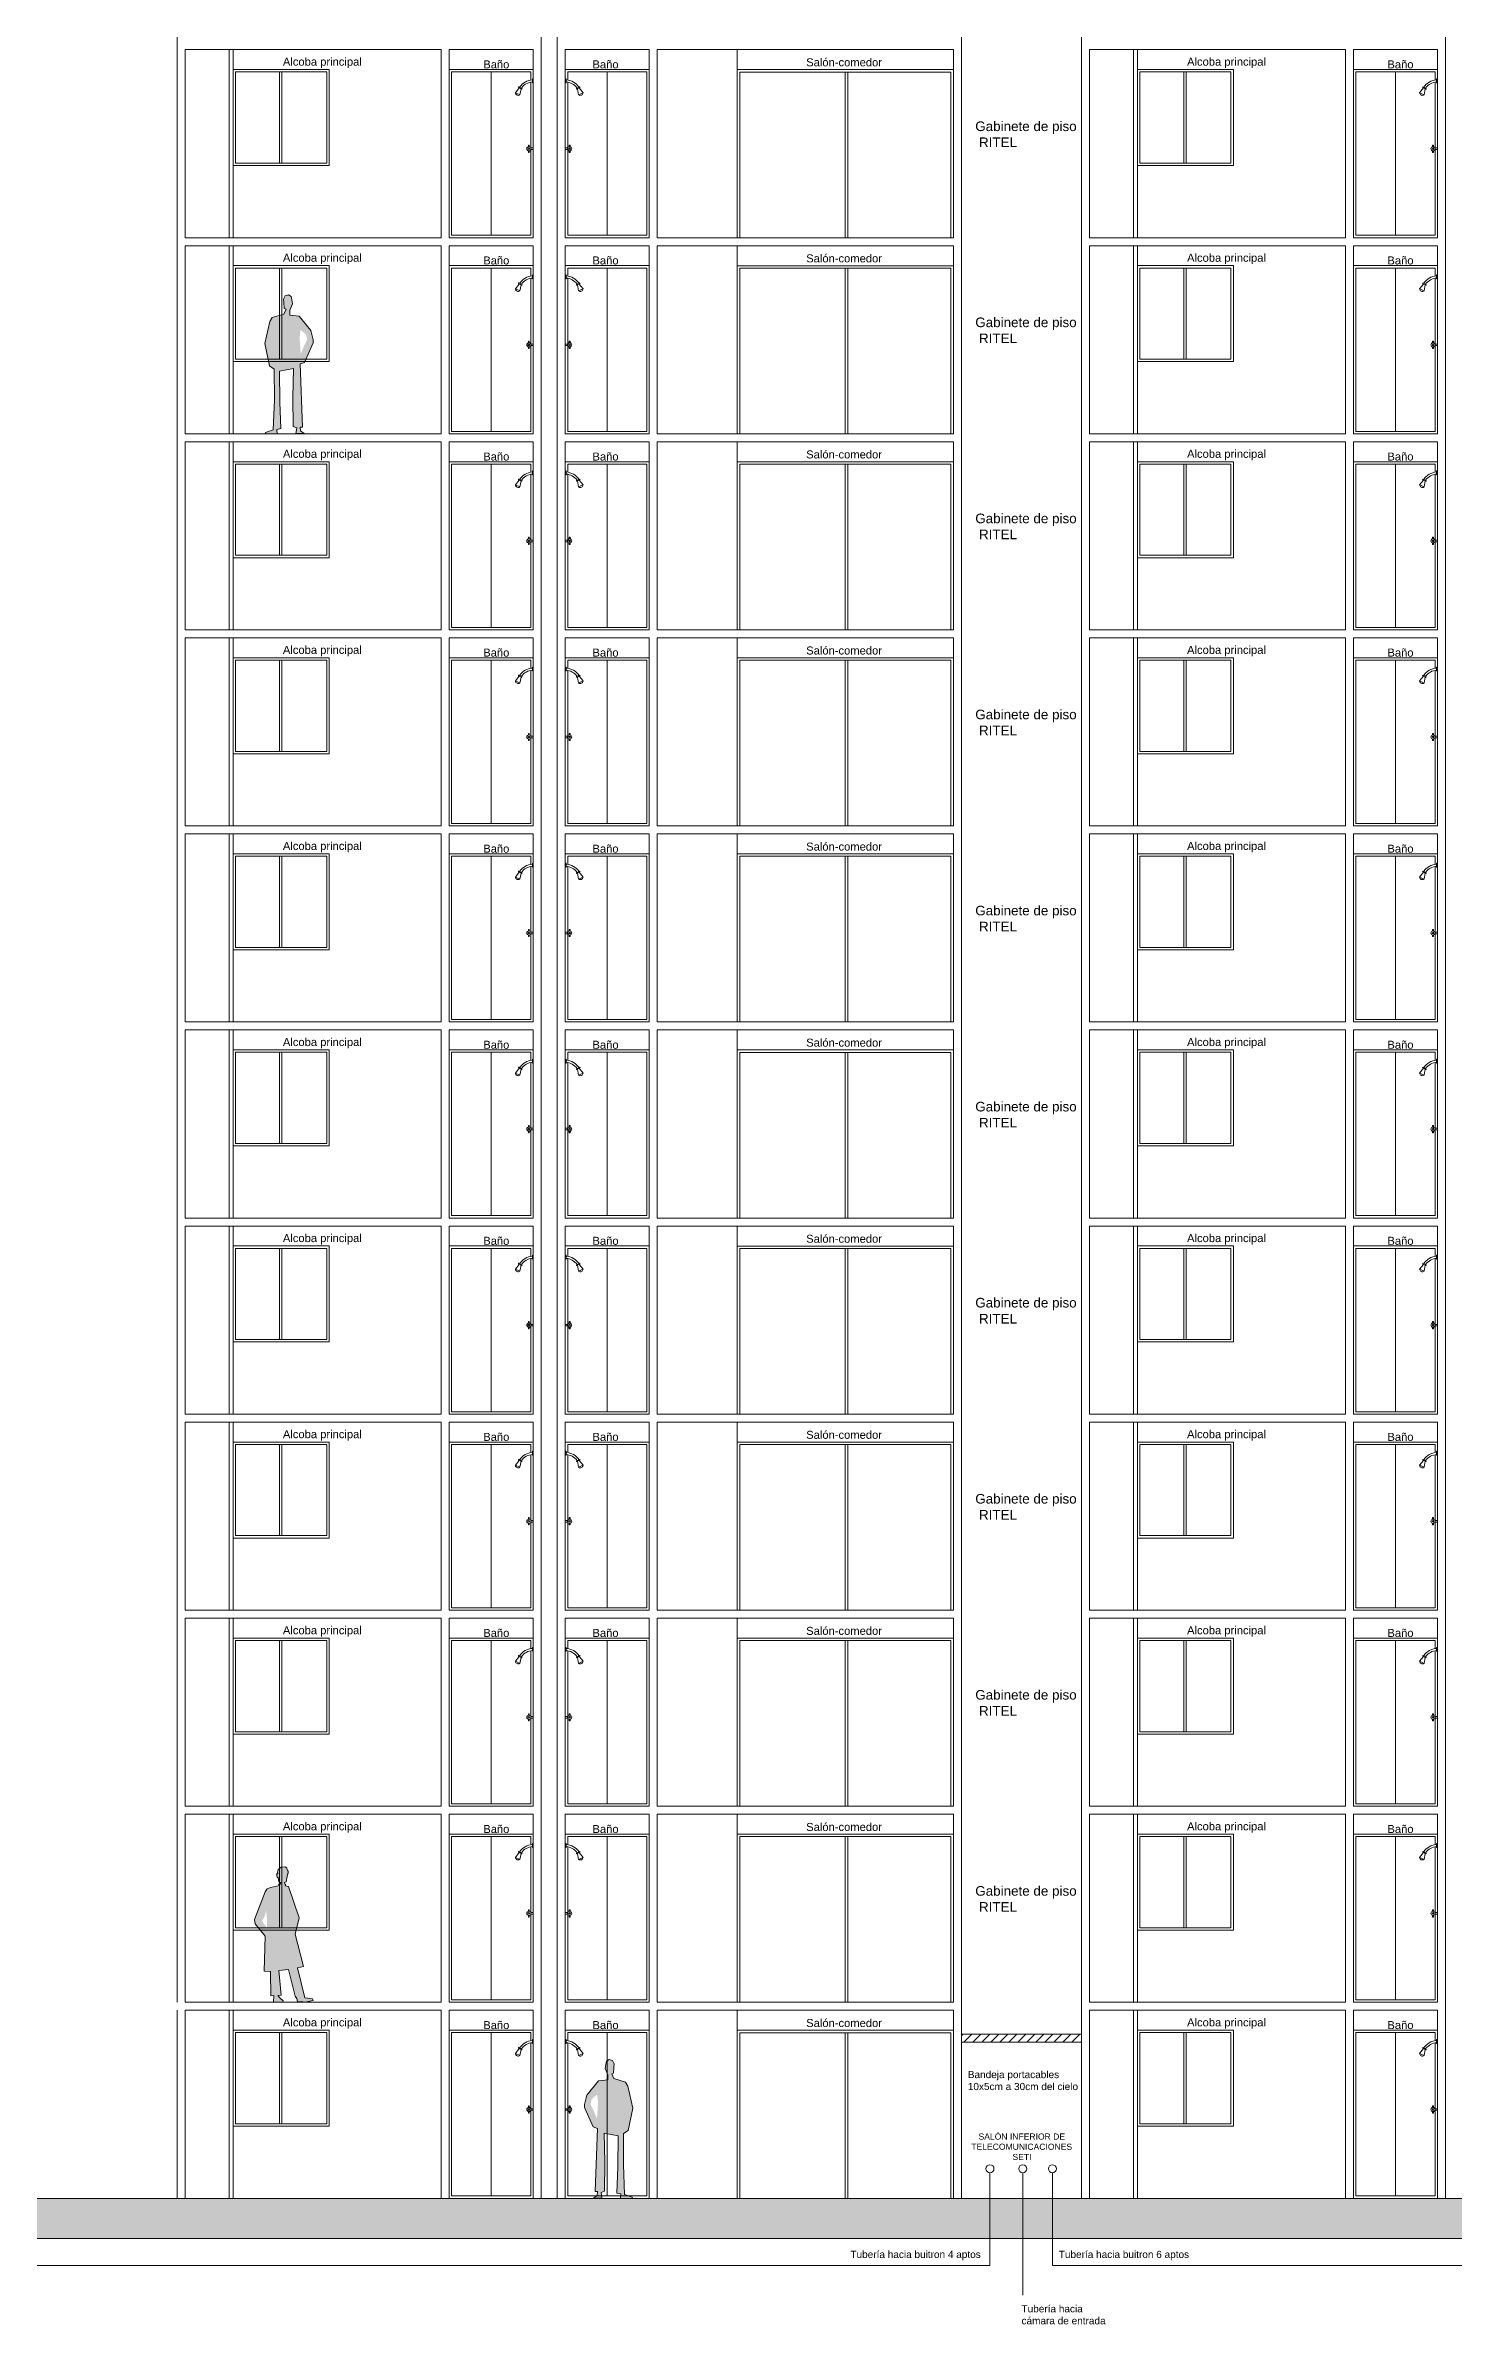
# Model space of a CAD drawing. Header units: metres. Extents: x 0 to 570, y -16 to 122.
# Drawn here: x 228.65 to 246.25, y -3.39 to 25.08 of the extents above; entities that cross this region are included whole.
import ezdxf

# ---------------------------------------------------------------- set-up
doc = ezdxf.new("R2010")
doc.units = ezdxf.units.M
doc.linetypes.add('ACAD_ISO02W100', pattern=[15, 12, -3])
for name, color, linetype, lineweight in [('ARQ-HATCH', 7, 'Continuous', 9), ('PRIMER PLANO', 252, 'Continuous', 9), ('PUERTAS Y VENTANAS EN FACHADA', 252, 'Continuous', 9), ('RITEL CANALIZACION EXTERNA Y ENLACE', 160, 'Continuous', 13), ('RITEL RED INTERNA', 1, 'Continuous', 13), ('SEGUNDO PLANO', 252, 'Continuous', 9)]:
    doc.layers.add(name, color=color, linetype=linetype, lineweight=lineweight)
doc.layers.add('ARQ-PROYECCIONES', color=252, linetype='ACAD_ISO02W100')
doc.layers.add('ARQ-TEXTO', color=7, linetype='Continuous')
doc.styles.get("Standard").update_dxf_attribs({"font": 'arial.ttf'})

# ---------------------------------------------------------------- blocks, each defined once
blk = doc.blocks.new('ducha')
at = {"layer": 'PRIMER PLANO', "linetype": 'ByBlock'}
for p, q in [((312.201, 158.912), (312.211, 158.912)), ((312.201, 158.863), (312.201, 158.912)), ((311.988, 158.738), (312.036, 158.798)), ((312.044, 158.712), (311.988, 158.738)), ((312.027, 158.802), (312.068, 158.783)), ((312.031, 158.811), (312.072, 158.792)), ((312.059, 158.787), (312.044, 158.712)), ((312.201, 158.863), (312.211, 158.863)), ((312.161, 158.083), (312.151, 158.083)), ((312.151, 158.063), (312.151, 158.083)), ((312.161, 158.063), (312.161, 158.083)), ((312.18, 158.048), (312.211, 158.048)), ((312.151, 158.012), (312.151, 157.993)), ((312.161, 157.993), (312.151, 157.993)), ((312.161, 158.012), (312.161, 157.993)), ((312.18, 158.028), (312.211, 158.028))]:
    blk.add_line(p, q, dxfattribs=at)
for radius in [0.026, 0.01]:
    blk.add_circle((312.156, 158.038), radius, dxfattribs=at)
for centre, radius, start, end in [((312.216, 158.686), 0.214, 94.1758, 145.6108), ((312.025, 158.743), 0.0375, 188.871, 301.7753), ((312.286, 158.683), 0.286, 153.3163, 155.3231), ((312.214, 158.687), 0.186, 93.9088, 144.0367), ((312.286, 158.683), 0.241, 152.9407, 155.3231)]:
    blk.add_arc(centre, radius, start, end, dxfattribs=at)
at = {"layer": 'PUERTAS Y VENTANAS EN FACHADA'}
for points in [[(311.161, 159.028), (312.211, 159.028)], [(311.191, 158.998), (312.181, 158.998)], [(311.191, 158.998), (311.191, 156.957)], [(311.686, 158.998), (311.686, 156.957)], [(312.181, 158.998), (312.181, 158.897)], [(312.181, 158.87), (312.181, 156.957)], [(311.191, 156.957), (312.181, 156.957)]]:
    blk.add_lwpolyline(points, dxfattribs=at)
blk = doc.blocks.new('VENTANAS HABITACIONES ALZADO')
at = {"layer": 'PUERTAS Y VENTANAS EN FACHADA'}
for p, q in [((153.567, 29.086), (153.567, 27.946)), ((153.597, 27.946), (153.597, 29.086))]:
    blk.add_line(p, q, dxfattribs=at)
at = {"layer": 'PUERTAS Y VENTANAS EN FACHADA', "linetype": 'ByBlock'}
blk.add_line((154.188, 27.916), (152.988, 27.916), dxfattribs=at)
at = {"layer": 'PUERTAS Y VENTANAS EN FACHADA'}
for points in [[(152.988, 29.116), (154.188, 29.116)], [(152.988, 27.916), (152.988, 29.116)], [(153.018, 29.086), (154.158, 29.086)], [(153.018, 29.086), (153.018, 27.946)], [(154.158, 29.086), (154.158, 27.946)], [(154.188, 29.116), (154.188, 27.916)], [(154.188, 27.916), (152.988, 27.916)], [(154.158, 27.946), (153.018, 27.946)]]:
    blk.add_lwpolyline(points, dxfattribs=at)
blk = doc.blocks.new('ventanal completo')
at = {"layer": 'PUERTAS Y VENTANAS EN FACHADA'}
for p, q in [((188.107, 17.773), (190.807, 17.773)), ((189.457, 17.743), (189.457, 15.673)), ((189.487, 15.673), (189.487, 17.743))]:
    blk.add_line(p, q, dxfattribs=at)
for points in [[(188.137, 15.673), (188.137, 17.743), (190.777, 17.743), (190.777, 15.673)], [(189.487, 15.673), (189.457, 15.673)]]:
    blk.add_lwpolyline(points, dxfattribs=at)

msp = doc.modelspace()

# ---------------------------------------------------------------- hatches: boundary and pattern name
at = {"layer": 'ARQ-HATCH'}
h = msp.add_hatch(color=256, dxfattribs=at)
h.dxf.hatch_style = 1
h.paths.add_polyline_path([(231.457, 21.635), (231.484, 21.687), (231.631, 21.729), (231.658, 21.788), (231.634, 21.798), (231.63, 21.874), (231.627, 21.916), (231.647, 21.958), (231.689, 21.968), (231.723, 21.947), (231.727, 21.93), (231.738, 21.855), (231.706, 21.777), (231.704, 21.714), (231.821, 21.701), (231.967, 21.524), (231.998, 21.406), (231.998, 21.368), (231.89, 21.125), (231.835, 21.108), (231.864, 20.317), (231.835, 20.317), (231.84, 20.269), (231.884, 20.235), (231.781, 20.235), (231.791, 20.308), (231.747, 20.322), (231.745, 20.684), (231.752, 21.047), (231.578, 21.014), (231.582, 20.629), (231.592, 20.298), (231.543, 20.288), (231.547, 20.233), (231.397, 20.235), (231.401, 20.247), (231.499, 20.283), (231.512, 20.657), (231.509, 21.042), (231.453, 21.083), (231.394, 21.361)])
h.paths.add_polyline_path([(231.827, 21.437), (231.842, 21.229), (231.884, 21.33), (231.922, 21.409), (231.908, 21.475), (231.841, 21.529)], flags=16)
h = msp.add_hatch(color=256, dxfattribs=at)
h.dxf.hatch_style = 1
h.paths.add_polyline_path([(231.878, 1.079), (231.8, 1.064), (231.895, 0.688), (231.987, 0.675), (231.998, 0.656), (231.893, 0.633), (231.856, 0.645), (231.803, 0.637), (231.792, 0.682), (231.773, 0.708), (231.691, 1.045), (231.568, 1.03), (231.597, 0.723), (231.556, 0.719), (231.582, 0.689), (231.624, 0.652), (231.62, 0.634), (231.523, 0.634), (231.5, 0.634), (231.504, 0.719), (231.47, 0.716), (231.463, 1.019), (231.384, 1.023), (231.399, 1.46), (231.272, 1.614), (231.264, 1.666), (231.399, 2.014), (231.421, 2.052), (231.462, 2.068), (231.577, 2.091), (231.564, 2.111), (231.59, 2.111), (231.593, 2.13), (231.57, 2.14), (231.56, 2.192), (231.547, 2.192), (231.544, 2.222), (231.541, 2.238), (231.554, 2.238), (231.55, 2.261), (231.56, 2.291), (231.596, 2.32), (231.652, 2.326), (231.66, 2.319), (231.668, 2.31), (231.676, 2.274), (231.683, 2.274), (231.686, 2.248), (231.679, 2.244), (231.672, 2.204), (231.661, 2.14), (231.64, 2.129), (231.642, 2.113), (231.651, 2.107), (231.653, 2.09), (231.688, 2.081), (231.822, 1.689), (231.773, 1.483)])
h.paths.add_polyline_path([(231.418, 1.564), (231.421, 1.665), (231.41, 1.777), (231.391, 1.706), (231.358, 1.65)], flags=16)
h = msp.add_hatch(color=256, dxfattribs=at)
h.dxf.hatch_style = 1
h.paths.add_polyline_path([(235.929, -0.415), (235.901, -0.363), (235.755, -0.321), (235.728, -0.262), (235.752, -0.252), (235.756, -0.176), (235.759, -0.134), (235.738, -0.092), (235.696, -0.082), (235.663, -0.103), (235.658, -0.12), (235.648, -0.195), (235.679, -0.273), (235.682, -0.336), (235.565, -0.349), (235.419, -0.526), (235.388, -0.644), (235.388, -0.682), (235.495, -0.925), (235.551, -0.942), (235.522, -1.733), (235.551, -1.733), (235.546, -1.781), (235.502, -1.815), (235.604, -1.815), (235.595, -1.742), (235.638, -1.728), (235.641, -1.366), (235.634, -1.003), (235.808, -1.036), (235.804, -1.421), (235.794, -1.752), (235.843, -1.762), (235.838, -1.817), (235.989, -1.815), (235.985, -1.803), (235.887, -1.767), (235.874, -1.393), (235.877, -1.008), (235.933, -0.967), (235.992, -0.689)])
h.paths.add_polyline_path([(235.559, -0.613), (235.544, -0.821), (235.502, -0.72), (235.464, -0.641), (235.478, -0.575), (235.545, -0.521)], flags=16)
at = {"layer": 'PRIMER PLANO'}
h = msp.add_hatch(color=256, dxfattribs=at)
h.dxf.hatch_style = 1
h.paths.add_polyline_path([(199.486, -1.817), (199.486, -2.317), (269.298, -2.317), (269.298, -1.817)])
at = {"layer": 'RITEL CANALIZACION EXTERNA Y ENLACE'}
h = msp.add_hatch(dxfattribs=at)
h.set_pattern_fill('LINE', color=256, scale=0.025, angle=45, style=0)
h.paths.add_polyline_path([(241.598, 0.233), (240.098, 0.233), (240.098, 0.133), (241.598, 0.133)])

# ---------------------------------------------------------------- linework, layer by layer
at = {"layer": 'PRIMER PLANO'}
for points in [[(230.298, 0.633), (230.298, 47.483), (230.298, 48.183), (230.398, 48.183), (230.398, 47.483), (234.748, 47.483), (234.748, 47.783), (234.848, 47.783), (234.848, -1.817)], [(239.998, 48.083), (239.998, 48.083), (239.998, 47.783), (239.998, 47.483), (235.148, 47.483), (235.148, 48.183), (234.748, 48.183), (234.748, 48.083), (235.048, 48.083), (235.048, -1.817), (235.148, -1.817), (235.148, 0.533), (236.198, 0.533), (236.198, -1.817), (236.298, -1.817), (236.298, 0.533), (239.998, 0.533), (239.998, -1.817), (240.098, -1.817), (240.098, 48.083), (240.098, 48.083)], [(239.998, 48.083), (239.998, 48.183), (241.698, 48.183), (241.698, 47.483), (246.048, 47.483), (246.048, 47.783), (246.048, 47.783), (246.148, 47.783), (246.148, 47.783), (246.148, -1.817), (246.048, -1.817), (246.048, 0.533), (244.998, 0.533), (244.998, -1.817), (244.898, -1.817), (244.898, 0.533), (241.698, 0.533), (241.698, -1.817), (241.598, -1.817), (241.598, 48.083), (240.098, 48.083)], [(230.948, 25.033), (230.948, 22.683)], [(230.998, 25.033), (230.998, 22.683)], [(242.248, 25.033), (242.248, 22.683)], [(242.298, 25.033), (242.298, 22.683)], [(230.948, 22.583), (230.948, 20.233)], [(230.998, 22.583), (230.998, 20.233)], [(242.248, 22.583), (242.248, 20.233)], [(242.298, 22.583), (242.298, 20.233)], [(230.948, 20.133), (230.948, 17.783)], [(230.998, 20.133), (230.998, 17.783)], [(242.248, 20.133), (242.248, 17.783)], [(242.298, 20.133), (242.298, 17.783)], [(230.948, 17.683), (230.948, 15.333)], [(230.998, 17.683), (230.998, 15.333)], [(242.248, 17.683), (242.248, 15.333)], [(242.298, 17.683), (242.298, 15.333)], [(230.948, 15.233), (230.948, 12.883)], [(230.998, 15.233), (230.998, 12.883)], [(242.248, 15.233), (242.248, 12.883)], [(242.298, 15.233), (242.298, 12.883)], [(230.948, 12.783), (230.948, 10.433)], [(230.998, 12.783), (230.998, 10.433)], [(242.248, 12.783), (242.248, 10.433)], [(242.298, 12.783), (242.298, 10.433)], [(230.948, 10.333), (230.948, 7.983)], [(230.998, 10.333), (230.998, 7.983)], [(242.248, 10.333), (242.248, 7.983)], [(242.298, 10.333), (242.298, 7.983)], [(230.948, 7.883), (230.948, 5.533)], [(230.998, 7.883), (230.998, 5.533)], [(242.248, 7.883), (242.248, 5.533)], [(242.298, 7.883), (242.298, 5.533)], [(230.948, 5.433), (230.948, 3.083)], [(230.998, 5.433), (230.998, 3.083)], [(242.248, 5.433), (242.248, 3.083)], [(242.298, 5.433), (242.298, 3.083)], [(230.948, 2.983), (230.948, 0.633)], [(230.998, 2.983), (230.998, 0.633)], [(242.248, 2.983), (242.248, 0.633)], [(242.298, 2.983), (242.298, 0.633)], [(234.848, -1.817), (234.748, -1.817), (234.748, 0.533), (233.698, 0.533), (233.698, -1.817), (233.598, -1.817), (233.598, 0.533), (230.398, 0.533), (230.398, -1.817), (230.298, -1.817), (230.298, 0.533)], [(230.948, 0.533), (230.948, -1.817)], [(230.998, 0.533), (230.998, -1.817)], [(242.248, 0.533), (242.248, -1.817)], [(242.298, 0.533), (242.298, -1.817)], [(199.486, -2.317), (269.298, -2.317), (269.298, -1.817), (199.486, -1.817), (199.486, -2.317)]]:
    msp.add_lwpolyline(points, dxfattribs=at)
for points in [[(233.598, 22.683), (233.598, 25.033), (230.398, 25.033), (230.398, 22.683)], [(233.698, 25.033), (233.698, 22.683), (234.748, 22.683), (234.748, 25.033)], [(236.198, 25.033), (235.148, 25.033), (235.148, 22.683), (236.198, 22.683)], [(239.998, 25.033), (236.298, 25.033), (236.298, 22.683), (239.998, 22.683)], [(241.698, 25.033), (244.898, 25.033), (244.898, 22.683), (241.698, 22.683)], [(244.998, 25.033), (246.048, 25.033), (246.048, 22.683), (244.998, 22.683)], [(233.598, 20.233), (233.598, 22.583), (230.398, 22.583), (230.398, 20.233)], [(233.698, 22.583), (233.698, 20.233), (234.748, 20.233), (234.748, 22.583)], [(236.198, 22.583), (235.148, 22.583), (235.148, 20.233), (236.198, 20.233)], [(239.998, 22.583), (236.298, 22.583), (236.298, 20.233), (239.998, 20.233)], [(241.698, 22.583), (244.898, 22.583), (244.898, 20.233), (241.698, 20.233)], [(244.998, 22.583), (246.048, 22.583), (246.048, 20.233), (244.998, 20.233)], [(231.689, 21.968), (231.647, 21.958), (231.627, 21.916), (231.63, 21.874), (231.634, 21.798), (231.658, 21.788), (231.631, 21.729), (231.484, 21.687), (231.457, 21.635), (231.394, 21.361), (231.453, 21.083), (231.509, 21.042), (231.512, 20.657), (231.499, 20.283), (231.401, 20.247), (231.397, 20.235), (231.547, 20.233), (231.543, 20.288), (231.592, 20.298), (231.582, 20.629), (231.578, 21.014), (231.752, 21.047), (231.745, 20.684), (231.747, 20.322), (231.791, 20.308), (231.781, 20.235), (231.884, 20.235), (231.84, 20.269), (231.835, 20.317), (231.864, 20.317), (231.835, 21.108), (231.89, 21.125), (231.998, 21.368), (231.998, 21.406), (231.967, 21.524), (231.821, 21.701), (231.704, 21.714), (231.706, 21.777), (231.738, 21.855), (231.727, 21.93), (231.723, 21.947)], [(233.598, 17.783), (233.598, 20.133), (230.398, 20.133), (230.398, 17.783)], [(233.698, 20.133), (233.698, 17.783), (234.748, 17.783), (234.748, 20.133)], [(236.198, 20.133), (235.148, 20.133), (235.148, 17.783), (236.198, 17.783)], [(239.998, 20.133), (236.298, 20.133), (236.298, 17.783), (239.998, 17.783)], [(241.698, 20.133), (244.898, 20.133), (244.898, 17.783), (241.698, 17.783)], [(244.998, 20.133), (246.048, 20.133), (246.048, 17.783), (244.998, 17.783)], [(233.598, 17.683), (230.398, 17.683), (230.398, 15.333), (233.598, 15.333)], [(233.698, 17.683), (233.698, 15.333), (234.748, 15.333), (234.748, 17.683)], [(236.198, 17.683), (235.148, 17.683), (235.148, 15.333), (236.198, 15.333)], [(239.998, 17.683), (236.298, 17.683), (236.298, 15.333), (239.998, 15.333)], [(241.698, 17.683), (244.898, 17.683), (244.898, 15.333), (241.698, 15.333)], [(244.998, 17.683), (246.048, 17.683), (246.048, 15.333), (244.998, 15.333)], [(233.598, 12.883), (233.598, 15.233), (230.398, 15.233), (230.398, 12.883)], [(233.698, 15.233), (233.698, 12.883), (234.748, 12.883), (234.748, 15.233)], [(236.198, 15.233), (235.148, 15.233), (235.148, 12.883), (236.198, 12.883)], [(239.998, 15.233), (236.298, 15.233), (236.298, 12.883), (239.998, 12.883)], [(241.698, 15.233), (244.898, 15.233), (244.898, 12.883), (241.698, 12.883)], [(244.998, 15.233), (246.048, 15.233), (246.048, 12.883), (244.998, 12.883)], [(233.598, 10.433), (233.598, 12.783), (230.398, 12.783), (230.398, 10.433)], [(233.698, 12.783), (233.698, 10.433), (234.748, 10.433), (234.748, 12.783)], [(236.198, 12.783), (235.148, 12.783), (235.148, 10.433), (236.198, 10.433)], [(239.998, 12.783), (236.298, 12.783), (236.298, 10.433), (239.998, 10.433)], [(241.698, 12.783), (244.898, 12.783), (244.898, 10.433), (241.698, 10.433)], [(244.998, 12.783), (246.048, 12.783), (246.048, 10.433), (244.998, 10.433)], [(233.598, 7.983), (233.598, 10.333), (230.398, 10.333), (230.398, 7.983)], [(233.698, 10.333), (233.698, 7.983), (234.748, 7.983), (234.748, 10.333)], [(236.198, 10.333), (235.148, 10.333), (235.148, 7.983), (236.198, 7.983)], [(239.998, 10.333), (236.298, 10.333), (236.298, 7.983), (239.998, 7.983)], [(241.698, 10.333), (244.898, 10.333), (244.898, 7.983), (241.698, 7.983)], [(244.998, 10.333), (246.048, 10.333), (246.048, 7.983), (244.998, 7.983)], [(233.598, 5.533), (233.598, 7.883), (230.398, 7.883), (230.398, 5.533)], [(233.698, 7.883), (233.698, 5.533), (234.748, 5.533), (234.748, 7.883)], [(236.198, 7.883), (235.148, 7.883), (235.148, 5.533), (236.198, 5.533)], [(239.998, 7.883), (236.298, 7.883), (236.298, 5.533), (239.998, 5.533)], [(241.698, 7.883), (244.898, 7.883), (244.898, 5.533), (241.698, 5.533)], [(244.998, 7.883), (246.048, 7.883), (246.048, 5.533), (244.998, 5.533)], [(233.598, 3.083), (233.598, 5.433), (230.398, 5.433), (230.398, 3.083)], [(233.698, 5.433), (233.698, 3.083), (234.748, 3.083), (234.748, 5.433)], [(236.198, 5.433), (235.148, 5.433), (235.148, 3.083), (236.198, 3.083)], [(239.998, 5.433), (236.298, 5.433), (236.298, 3.083), (239.998, 3.083)], [(241.698, 5.433), (244.898, 5.433), (244.898, 3.083), (241.698, 3.083)], [(244.998, 5.433), (246.048, 5.433), (246.048, 3.083), (244.998, 3.083)], [(233.598, 2.983), (230.398, 2.983), (230.398, 0.633), (233.598, 0.633)], [(233.698, 2.983), (233.698, 0.633), (234.748, 0.633), (234.748, 2.983)], [(236.198, 2.983), (235.148, 2.983), (235.148, 0.633), (236.198, 0.633)], [(239.998, 2.983), (236.298, 2.983), (236.298, 0.633), (239.998, 0.633)], [(241.698, 2.983), (244.898, 2.983), (244.898, 0.633), (241.698, 0.633)], [(244.998, 2.983), (246.048, 2.983), (246.048, 0.633), (244.998, 0.633)], [(231.556, 0.719), (231.597, 0.723), (231.568, 1.03), (231.691, 1.045), (231.773, 0.708), (231.792, 0.682), (231.803, 0.637), (231.856, 0.645), (231.893, 0.633), (231.998, 0.656), (231.987, 0.675), (231.895, 0.688), (231.8, 1.064), (231.878, 1.079), (231.773, 1.483), (231.822, 1.689), (231.688, 2.081), (231.653, 2.09), (231.651, 2.107), (231.642, 2.113), (231.64, 2.129), (231.661, 2.14), (231.672, 2.204), (231.679, 2.244), (231.686, 2.248), (231.683, 2.274), (231.676, 2.274), (231.668, 2.31), (231.66, 2.319), (231.652, 2.326), (231.596, 2.32), (231.56, 2.291), (231.55, 2.261), (231.554, 2.238), (231.541, 2.238), (231.544, 2.222), (231.547, 2.192), (231.56, 2.192), (231.57, 2.14), (231.593, 2.13), (231.59, 2.111), (231.564, 2.111), (231.577, 2.091), (231.462, 2.068), (231.421, 2.052), (231.399, 2.014), (231.264, 1.666), (231.272, 1.614), (231.399, 1.46), (231.384, 1.023), (231.463, 1.019), (231.47, 0.716), (231.504, 0.719), (231.5, 0.634), (231.523, 0.634), (231.62, 0.634), (231.624, 0.652), (231.582, 0.689)], [(235.696, -0.082), (235.738, -0.092), (235.759, -0.134), (235.756, -0.176), (235.752, -0.252), (235.728, -0.262), (235.755, -0.321), (235.901, -0.363), (235.929, -0.415), (235.992, -0.689), (235.933, -0.967), (235.877, -1.008), (235.874, -1.393), (235.887, -1.767), (235.985, -1.803), (235.989, -1.815), (235.838, -1.817), (235.843, -1.762), (235.794, -1.752), (235.804, -1.421), (235.808, -1.036), (235.634, -1.003), (235.641, -1.366), (235.638, -1.728), (235.595, -1.742), (235.604, -1.815), (235.502, -1.815), (235.546, -1.781), (235.551, -1.733), (235.522, -1.733), (235.551, -0.942), (235.495, -0.925), (235.388, -0.682), (235.388, -0.644), (235.419, -0.526), (235.565, -0.349), (235.682, -0.336), (235.679, -0.273), (235.648, -0.195), (235.658, -0.12), (235.663, -0.103)], [(199.486, -2.317), (269.298, -2.317), (269.298, -1.817), (199.486, -1.817)]]:
    msp.add_lwpolyline(points, close=True, dxfattribs=at)
at = {"layer": 'RITEL CANALIZACION EXTERNA Y ENLACE'}
for points in [[(240.098, 0.233), (241.598, 0.233)], [(240.098, 0.133), (241.598, 0.133)]]:
    msp.add_lwpolyline(points, dxfattribs=at)
at = {"layer": 'RITEL RED INTERNA'}
for points in [[(240.456, -1.496), (240.456, -2.654), (211.206, -2.654)], [(240.866, -1.496), (240.866, -3.028)], [(241.236, -1.496), (241.236, -2.654), (256.021, -2.654)]]:
    msp.add_lwpolyline(points, dxfattribs=at)
for centre in [(240.456, -1.446), (240.866, -1.446), (241.236, -1.446)]:
    msp.add_circle(centre, 0.05, dxfattribs=at)
at = {"layer": 'SEGUNDO PLANO'}
for points in [[(237.298, 25.033), (237.298, 22.683)], [(237.298, 22.583), (237.298, 20.233)], [(237.298, 20.133), (237.298, 17.783)], [(237.298, 17.683), (237.298, 15.333)], [(237.298, 15.233), (237.298, 12.883)], [(237.298, 12.783), (237.298, 10.433)], [(237.298, 10.333), (237.298, 7.983)], [(237.298, 7.883), (237.298, 5.533)], [(237.298, 5.433), (237.298, 3.083)], [(237.298, 2.983), (237.298, 0.633)], [(237.298, 0.533), (237.298, -1.817)]]:
    msp.add_lwpolyline(points, dxfattribs=at)

# ---------------------------------------------------------------- block references
at = {"layer": 'ARQ-PROYECCIONES'}
for p in [(49.191, 7.01), (49.191, 4.56), (49.191, 2.11), (49.191, -0.34), (49.191, -2.79), (49.191, -5.24), (49.191, -7.69), (49.191, -10.14), (49.191, -12.59), (49.191, -15.04), (49.191, -17.49)]:
    msp.add_blockref('ventanal completo', p, dxfattribs=at)
at = {"layer": 'PRIMER PLANO'}
for p in [(78.01, -4.332), (89.31, -4.332), (78.01, -6.782), (89.31, -6.782), (78.01, -9.232), (89.31, -9.232), (78.01, -11.682), (89.31, -11.682), (78.01, -14.132), (89.31, -14.132), (78.01, -16.582), (89.31, -16.582), (78.01, -19.032), (89.31, -19.032), (78.01, -21.482), (89.31, -21.482), (78.01, -23.932), (89.31, -23.932), (78.01, -26.382), (89.31, -26.382), (78.01, -28.832), (89.31, -28.832)]:
    msp.add_blockref('VENTANAS HABITACIONES ALZADO', p, dxfattribs=at)
at = {"layer": 'PUERTAS Y VENTANAS EN FACHADA'}
for p in [(-77.463, -134.244), (-66.163, -134.244), (-77.463, -136.694), (-66.163, -136.694), (-77.463, -139.144), (-66.163, -139.144), (-77.463, -141.594), (-66.163, -141.594), (-77.463, -144.044), (-66.163, -144.044), (-77.463, -146.494), (-66.163, -146.494), (-77.463, -148.944), (-66.163, -148.944), (-77.463, -151.394), (-66.163, -151.394), (-77.463, -153.844), (-66.163, -153.844), (-77.463, -156.294), (-66.163, -156.294), (-77.463, -158.744), (-66.163, -158.744)]:
    msp.add_blockref('ducha', p, dxfattribs=at)
at = {"layer": 'PUERTAS Y VENTANAS EN FACHADA', "xscale": -1}
for p in [(547.359, -134.244), (547.359, -136.694), (547.359, -139.144), (547.359, -141.594), (547.359, -144.044), (547.359, -146.494), (547.359, -148.944), (547.359, -151.394), (547.359, -153.844), (547.359, -156.294), (547.359, -158.744)]:
    msp.add_blockref('ducha', p, dxfattribs=at)

# ---------------------------------------------------------------- texts
at = {"layer": 'ARQ-TEXTO'}
for s, width, gutter_width, insert, char_height, attachment_point in [('Alcoba principal', 2.45839, 12.5, (231.619, 24.802), 0.1, 7), ('Baño', 2.45839, 12.5, (234.123, 24.797), 0.1, 7), ('Baño', 2.45839, 12.5, (235.814, 24.797), 0.1, 9), ('Salón-comedor', 2.45839, 12.5, (238.159, 24.823), 0.1, 7), ('Alcoba principal', 2.45839, 12.5, (242.919, 24.802), 0.1, 7), ('Baño', 2.45839, 12.5, (245.423, 24.797), 0.1, 7), ('Gabinete de piso\\P RITEL{\\H1.80462x; }', 2.45839, 12.5, (240.272, 23.815), 0.12, 7), ('Alcoba principal', 2.45839, 12.5, (231.619, 22.352), 0.1, 7), ('Baño', 2.45839, 12.5, (234.123, 22.347), 0.1, 7), ('Baño', 2.45839, 12.5, (235.814, 22.347), 0.1, 9), ('Salón-comedor', 2.45839, 12.5, (238.159, 22.373), 0.1, 7), ('Alcoba principal', 2.45839, 12.5, (242.919, 22.352), 0.1, 7), ('Baño', 2.45839, 12.5, (245.423, 22.347), 0.1, 7), ('Gabinete de piso\\P RITEL{\\H1.80462x; }', 2.45839, 12.5, (240.272, 21.365), 0.12, 7), ('Alcoba principal', 2.45839, 12.5, (231.619, 19.902), 0.1, 7), ('Baño', 2.45839, 12.5, (234.123, 19.897), 0.1, 7), ('Baño', 2.45839, 12.5, (235.814, 19.897), 0.1, 9), ('Salón-comedor', 2.45839, 12.5, (238.159, 19.923), 0.1, 7), ('Alcoba principal', 2.45839, 12.5, (242.919, 19.902), 0.1, 7), ('Baño', 2.45839, 12.5, (245.423, 19.897), 0.1, 7), ('Gabinete de piso\\P RITEL{\\H1.80462x; }', 2.45839, 12.5, (240.272, 18.915), 0.12, 7), ('Alcoba principal', 2.45839, 12.5, (231.619, 17.452), 0.1, 7), ('Baño', 2.45839, 12.5, (234.123, 17.447), 0.1, 7), ('Baño', 2.45839, 12.5, (235.814, 17.447), 0.1, 9), ('Salón-comedor', 2.45839, 12.5, (238.159, 17.473), 0.1, 7), ('Alcoba principal', 2.45839, 12.5, (242.919, 17.452), 0.1, 7), ('Baño', 2.45839, 12.5, (245.423, 17.447), 0.1, 7), ('Gabinete de piso\\P RITEL{\\H1.80462x; }', 2.45839, 12.5, (240.272, 16.465), 0.12, 7), ('Alcoba principal', 2.45839, 12.5, (231.619, 15.002), 0.1, 7), ('Baño', 2.45839, 12.5, (234.123, 14.997), 0.1, 7), ('Baño', 2.45839, 12.5, (235.814, 14.997), 0.1, 9), ('Salón-comedor', 2.45839, 12.5, (238.159, 15.023), 0.1, 7), ('Alcoba principal', 2.45839, 12.5, (242.919, 15.002), 0.1, 7), ('Baño', 2.45839, 12.5, (245.423, 14.997), 0.1, 7), ('Gabinete de piso\\P RITEL{\\H1.80462x; }', 2.45839, 12.5, (240.272, 14.015), 0.12, 7), ('Alcoba principal', 2.45839, 12.5, (231.619, 12.552), 0.1, 7), ('Baño', 2.45839, 12.5, (234.123, 12.547), 0.1, 7), ('Baño', 2.45839, 12.5, (235.814, 12.547), 0.1, 9), ('Salón-comedor', 2.45839, 12.5, (238.159, 12.573), 0.1, 7), ('Alcoba principal', 2.45839, 12.5, (242.919, 12.552), 0.1, 7), ('Baño', 2.45839, 12.5, (245.423, 12.547), 0.1, 7), ('Gabinete de piso\\P RITEL{\\H1.80462x; }', 2.45839, 12.5, (240.272, 11.565), 0.12, 7), ('Alcoba principal', 2.45839, 12.5, (231.619, 10.102), 0.1, 7), ('Baño', 2.45839, 12.5, (234.123, 10.097), 0.1, 7), ('Baño', 2.45839, 12.5, (235.814, 10.097), 0.1, 9), ('Salón-comedor', 2.45839, 12.5, (238.159, 10.123), 0.1, 7), ('Alcoba principal', 2.45839, 12.5, (242.919, 10.102), 0.1, 7), ('Baño', 2.45839, 12.5, (245.423, 10.097), 0.1, 7), ('Gabinete de piso\\P RITEL{\\H1.80462x; }', 2.45839, 12.5, (240.272, 9.115), 0.12, 7), ('Alcoba principal', 2.45839, 12.5, (231.619, 7.652), 0.1, 7), ('Baño', 2.45839, 12.5, (234.123, 7.647), 0.1, 7), ('Baño', 2.45839, 12.5, (235.814, 7.647), 0.1, 9), ('Salón-comedor', 2.45839, 12.5, (238.159, 7.673), 0.1, 7), ('Alcoba principal', 2.45839, 12.5, (242.919, 7.652), 0.1, 7), ('Baño', 2.45839, 12.5, (245.423, 7.647), 0.1, 7), ('Gabinete de piso\\P RITEL{\\H1.80462x; }', 2.45839, 12.5, (240.272, 6.665), 0.12, 7), ('Alcoba principal', 2.45839, 12.5, (231.619, 5.202), 0.1, 7), ('Baño', 2.45839, 12.5, (234.123, 5.197), 0.1, 7), ('Baño', 2.45839, 12.5, (235.814, 5.197), 0.1, 9), ('Salón-comedor', 2.45839, 12.5, (238.159, 5.223), 0.1, 7), ('Alcoba principal', 2.45839, 12.5, (242.919, 5.202), 0.1, 7), ('Baño', 2.45839, 12.5, (245.423, 5.197), 0.1, 7), ('Gabinete de piso\\P RITEL{\\H1.80462x; }', 2.45839, 12.5, (240.272, 4.215), 0.12, 7), ('Alcoba principal', 2.45839, 12.5, (231.619, 2.752), 0.1, 7), ('Baño', 2.45839, 12.5, (234.123, 2.747), 0.1, 7), ('Baño', 2.45839, 12.5, (235.814, 2.747), 0.1, 9), ('Salón-comedor', 2.45839, 12.5, (238.159, 2.773), 0.1, 7), ('Alcoba principal', 2.45839, 12.5, (242.919, 2.752), 0.1, 7), ('Baño', 2.45839, 12.5, (245.423, 2.747), 0.1, 7), ('Gabinete de piso\\P RITEL{\\H1.80462x; }', 2.45839, 12.5, (240.272, 1.765), 0.12, 7), ('Alcoba principal', 2.45839, 12.5, (231.619, 0.302), 0.1, 7), ('Baño', 2.45839, 12.5, (234.123, 0.297), 0.1, 7), ('Baño', 2.45839, 12.5, (235.814, 0.297), 0.1, 9), ('Salón-comedor', 2.45839, 12.5, (238.159, 0.323), 0.1, 7), ('Alcoba principal', 2.45839, 12.5, (242.919, 0.302), 0.1, 7), ('Baño', 2.45839, 12.5, (245.423, 0.297), 0.1, 7), ('Bandeja portacables 10x5cm a 30cm del cielo{\\H1.13609x; }', 1.39325, 11.204, (240.179, -0.465), 0.08963, 7), ('\\pi0.33885;SALÓN INFERIOR DE \\P\\pi0.2485;TELECOMUNICACIONES{\\H1.23782x; }\\P\\pi0.76273;SETI{\\H1.74264x; }', 1.74878, 7.975, (239.974, -1.339), 0.07656, 7), ('Tubería hacia buitron 4 aptos', 2.24989, 11.204, (238.712, -2.589), 0.08963, 7), ('Tubería hacia buitron 6 aptos', 2.24989, 11.204, (241.316, -2.589), 0.08963, 7), ('Tubería hacia cámara de entrada{\\H1.13936x; }', 1.1858, 11.204, (240.85, -3.392), 0.08963, 7)]:
    msp.add_mtext_dynamic_manual_height_columns(s, width=width, gutter_width=gutter_width, heights=[0], dxfattribs=dict(at, insert=insert, char_height=char_height, attachment_point=attachment_point))

doc.saveas('drawing.dxf')
